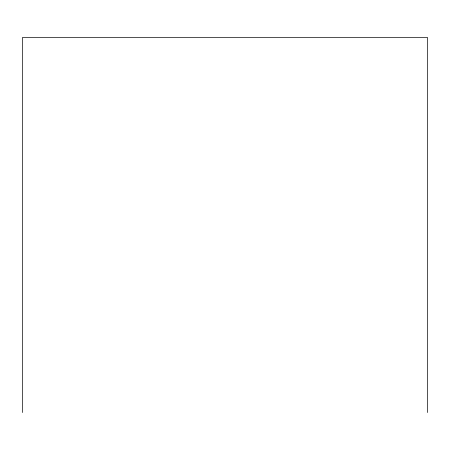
<?xml version="1.0" encoding="UTF-8"?>
<svg xmlns="http://www.w3.org/2000/svg" width="450" height="450" viewBox="0 0 450 450"><rect width="100%" height="100%" fill="white"/><g stroke="black" fill="none" stroke-linecap="round" stroke-linejoin="round"><path stroke-width="0.67" d="M427.5 412.532L427.5 37.468L22.5 37.468L22.5 412.532"/></g></svg>
